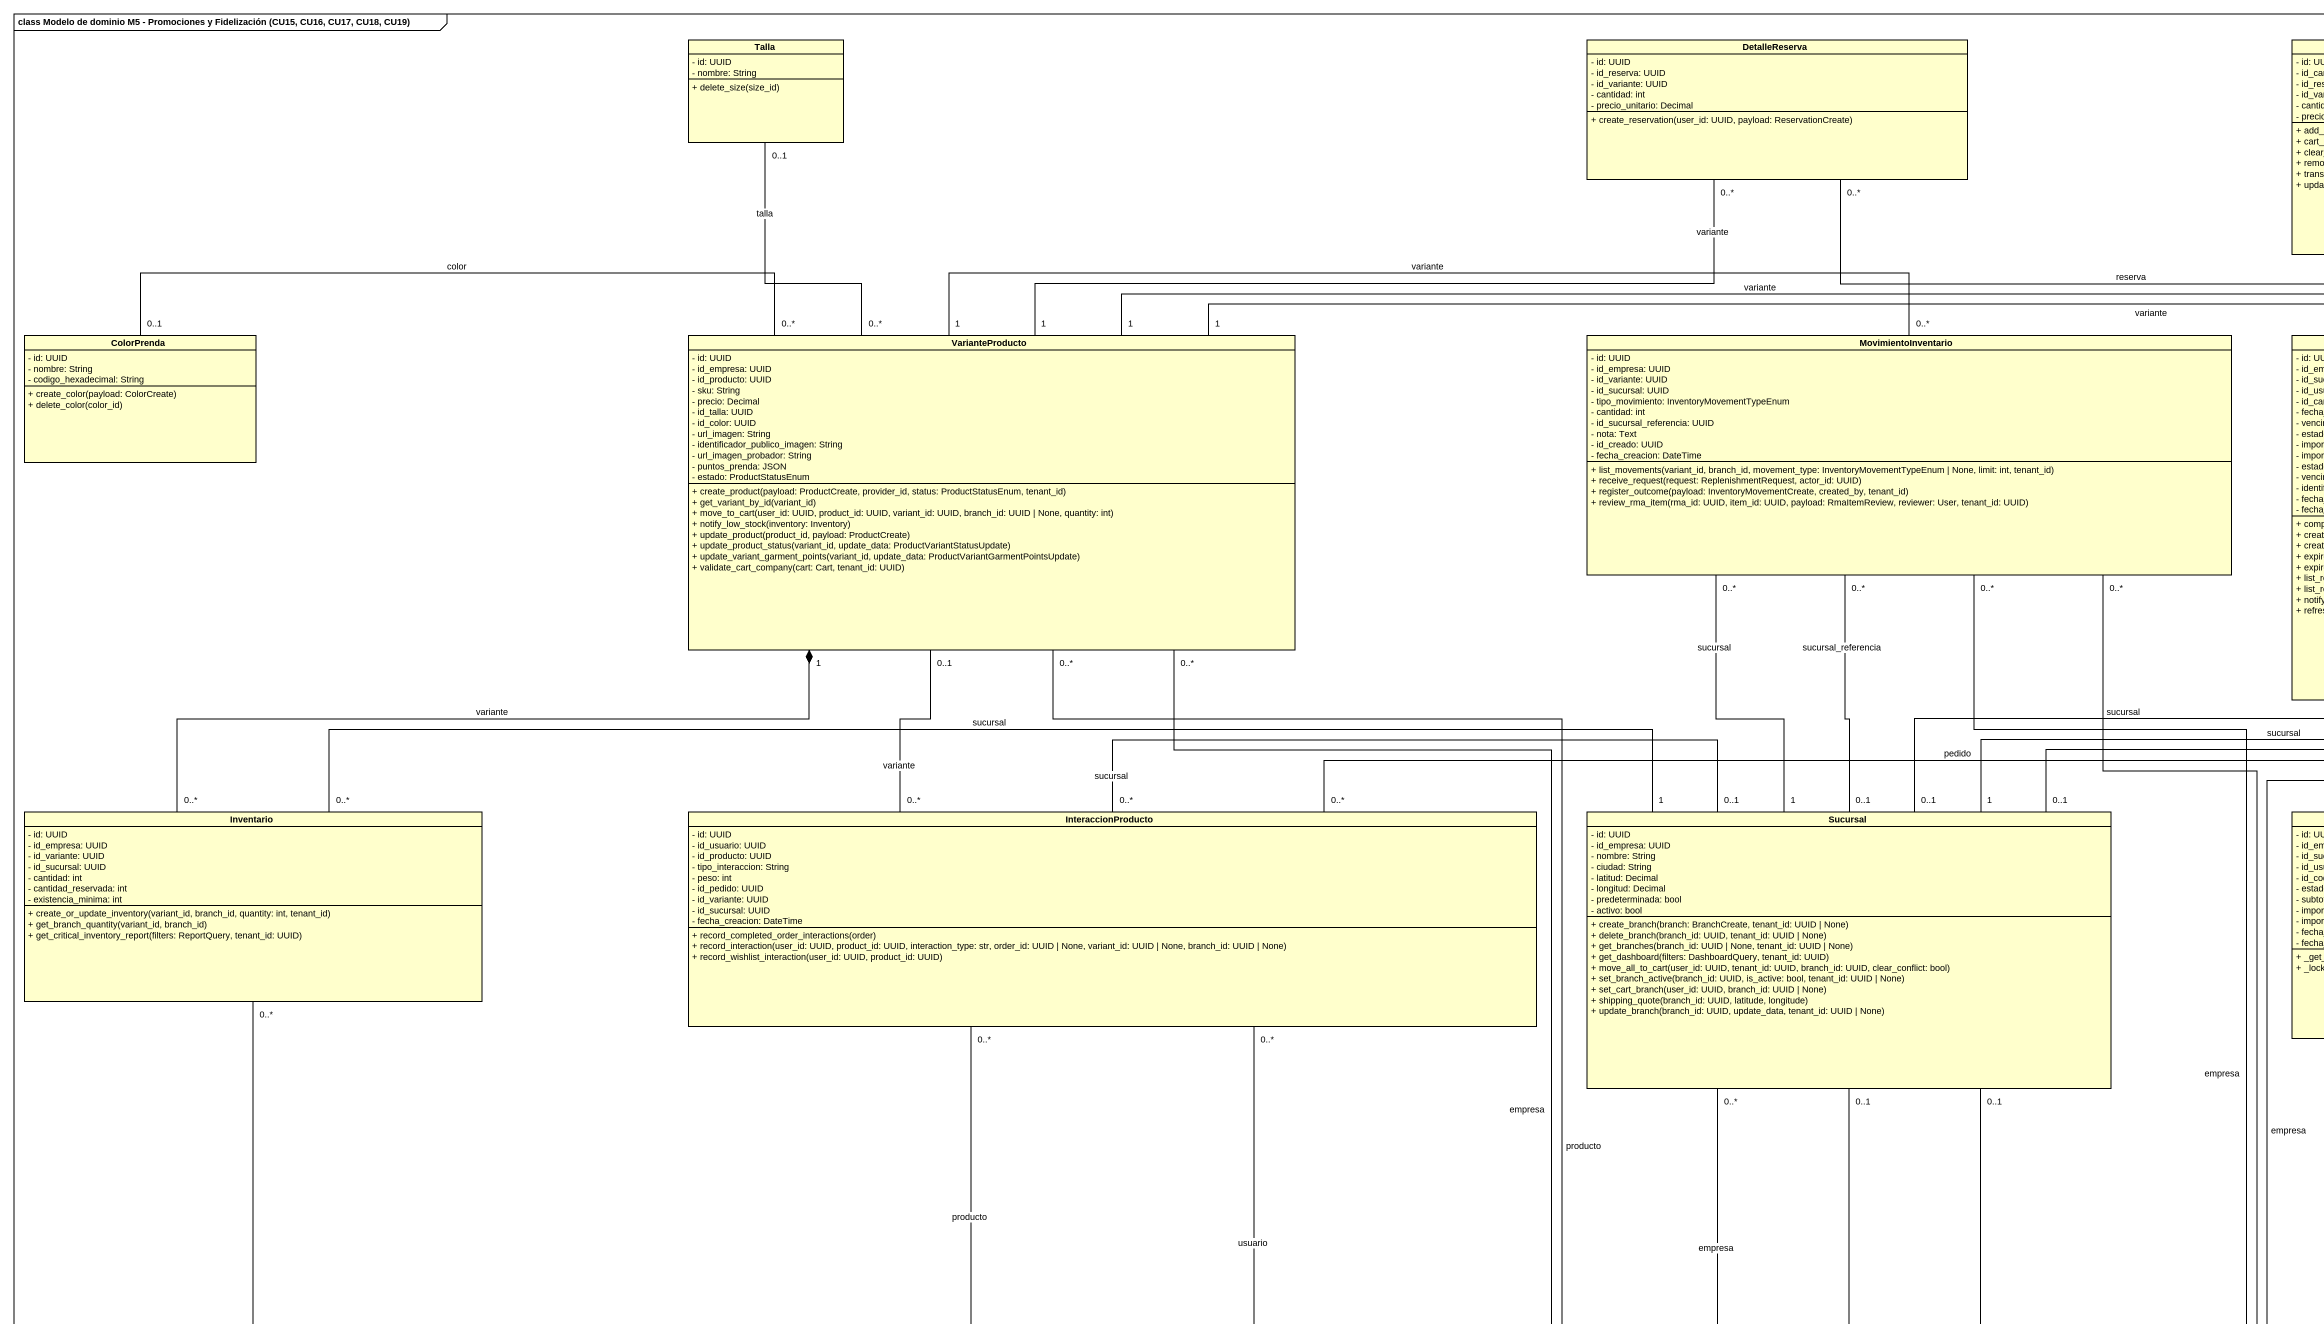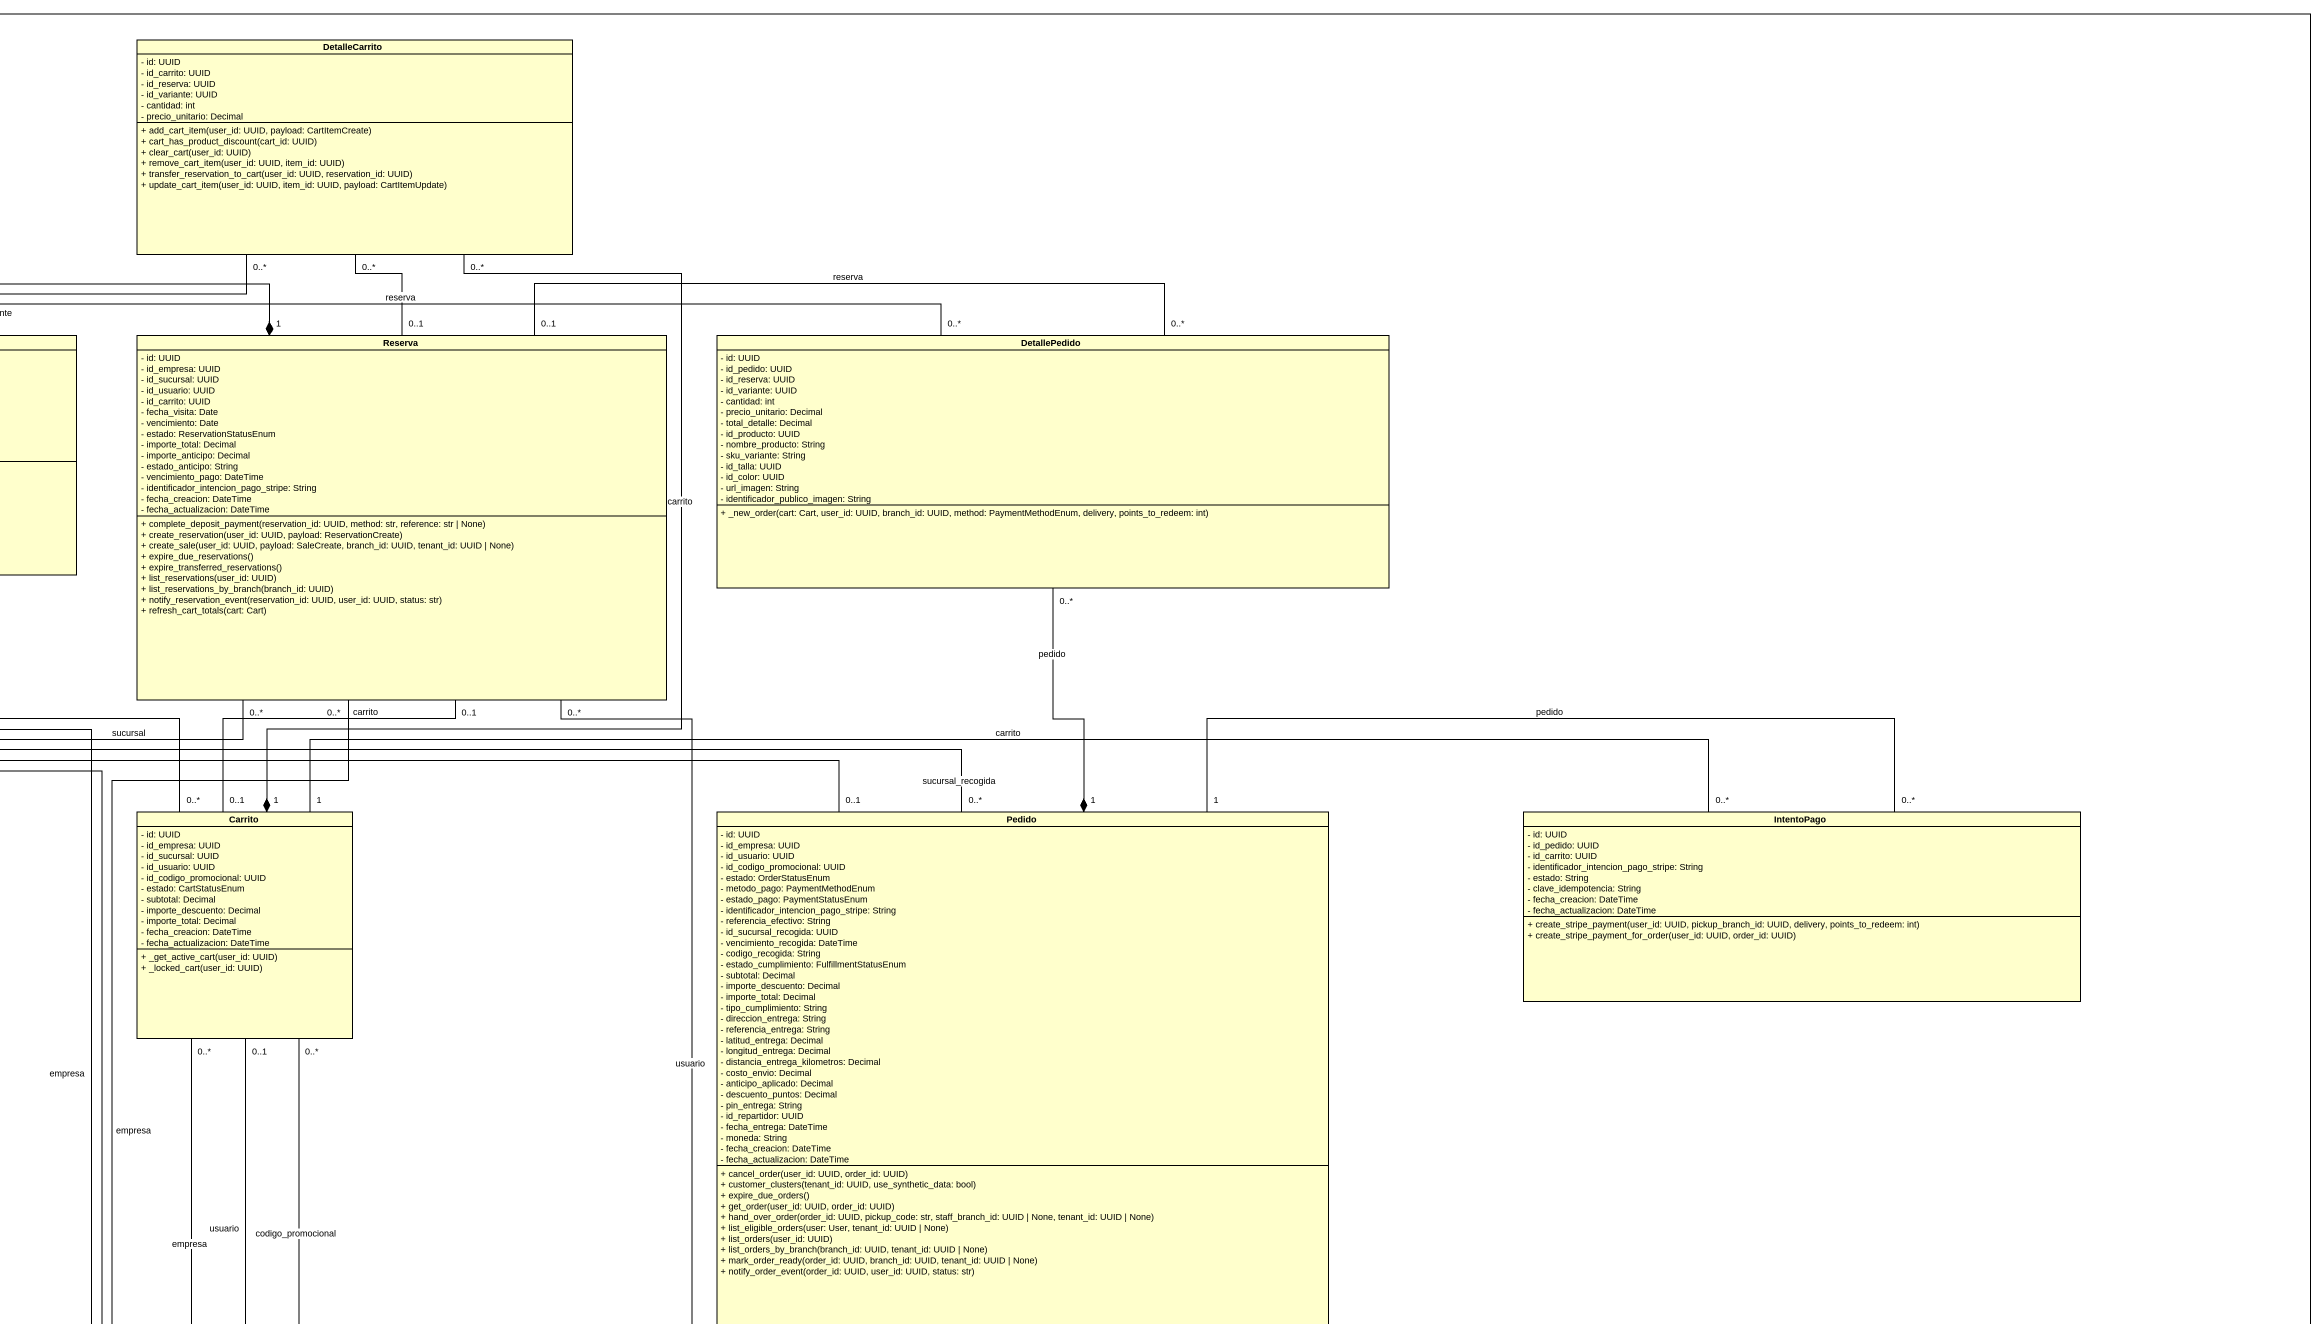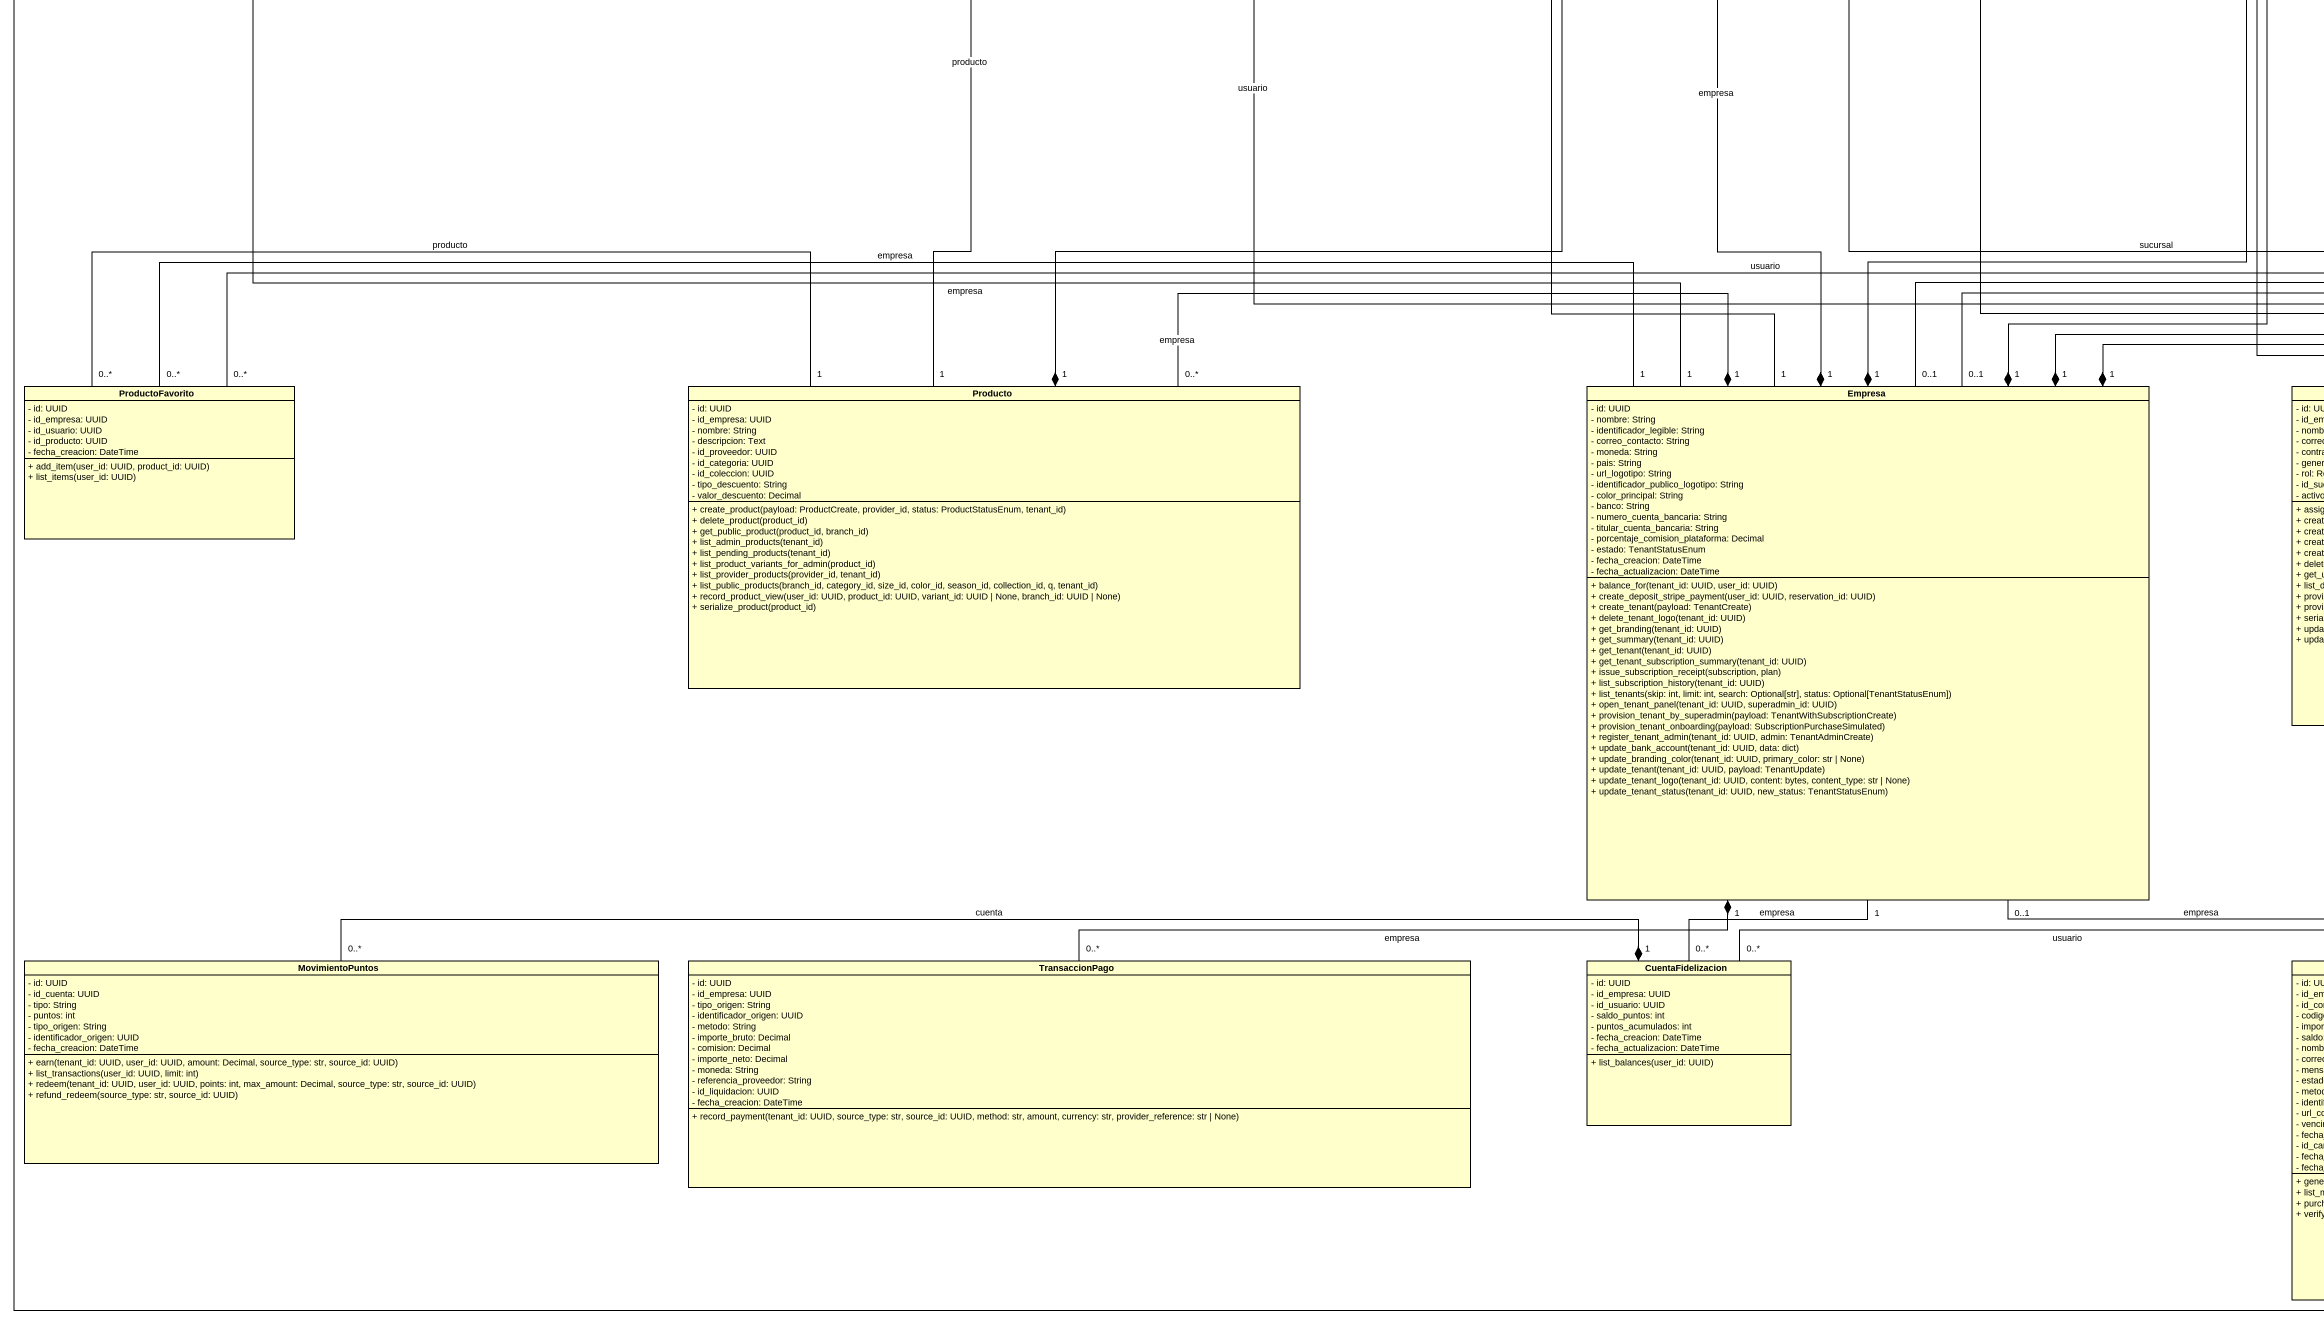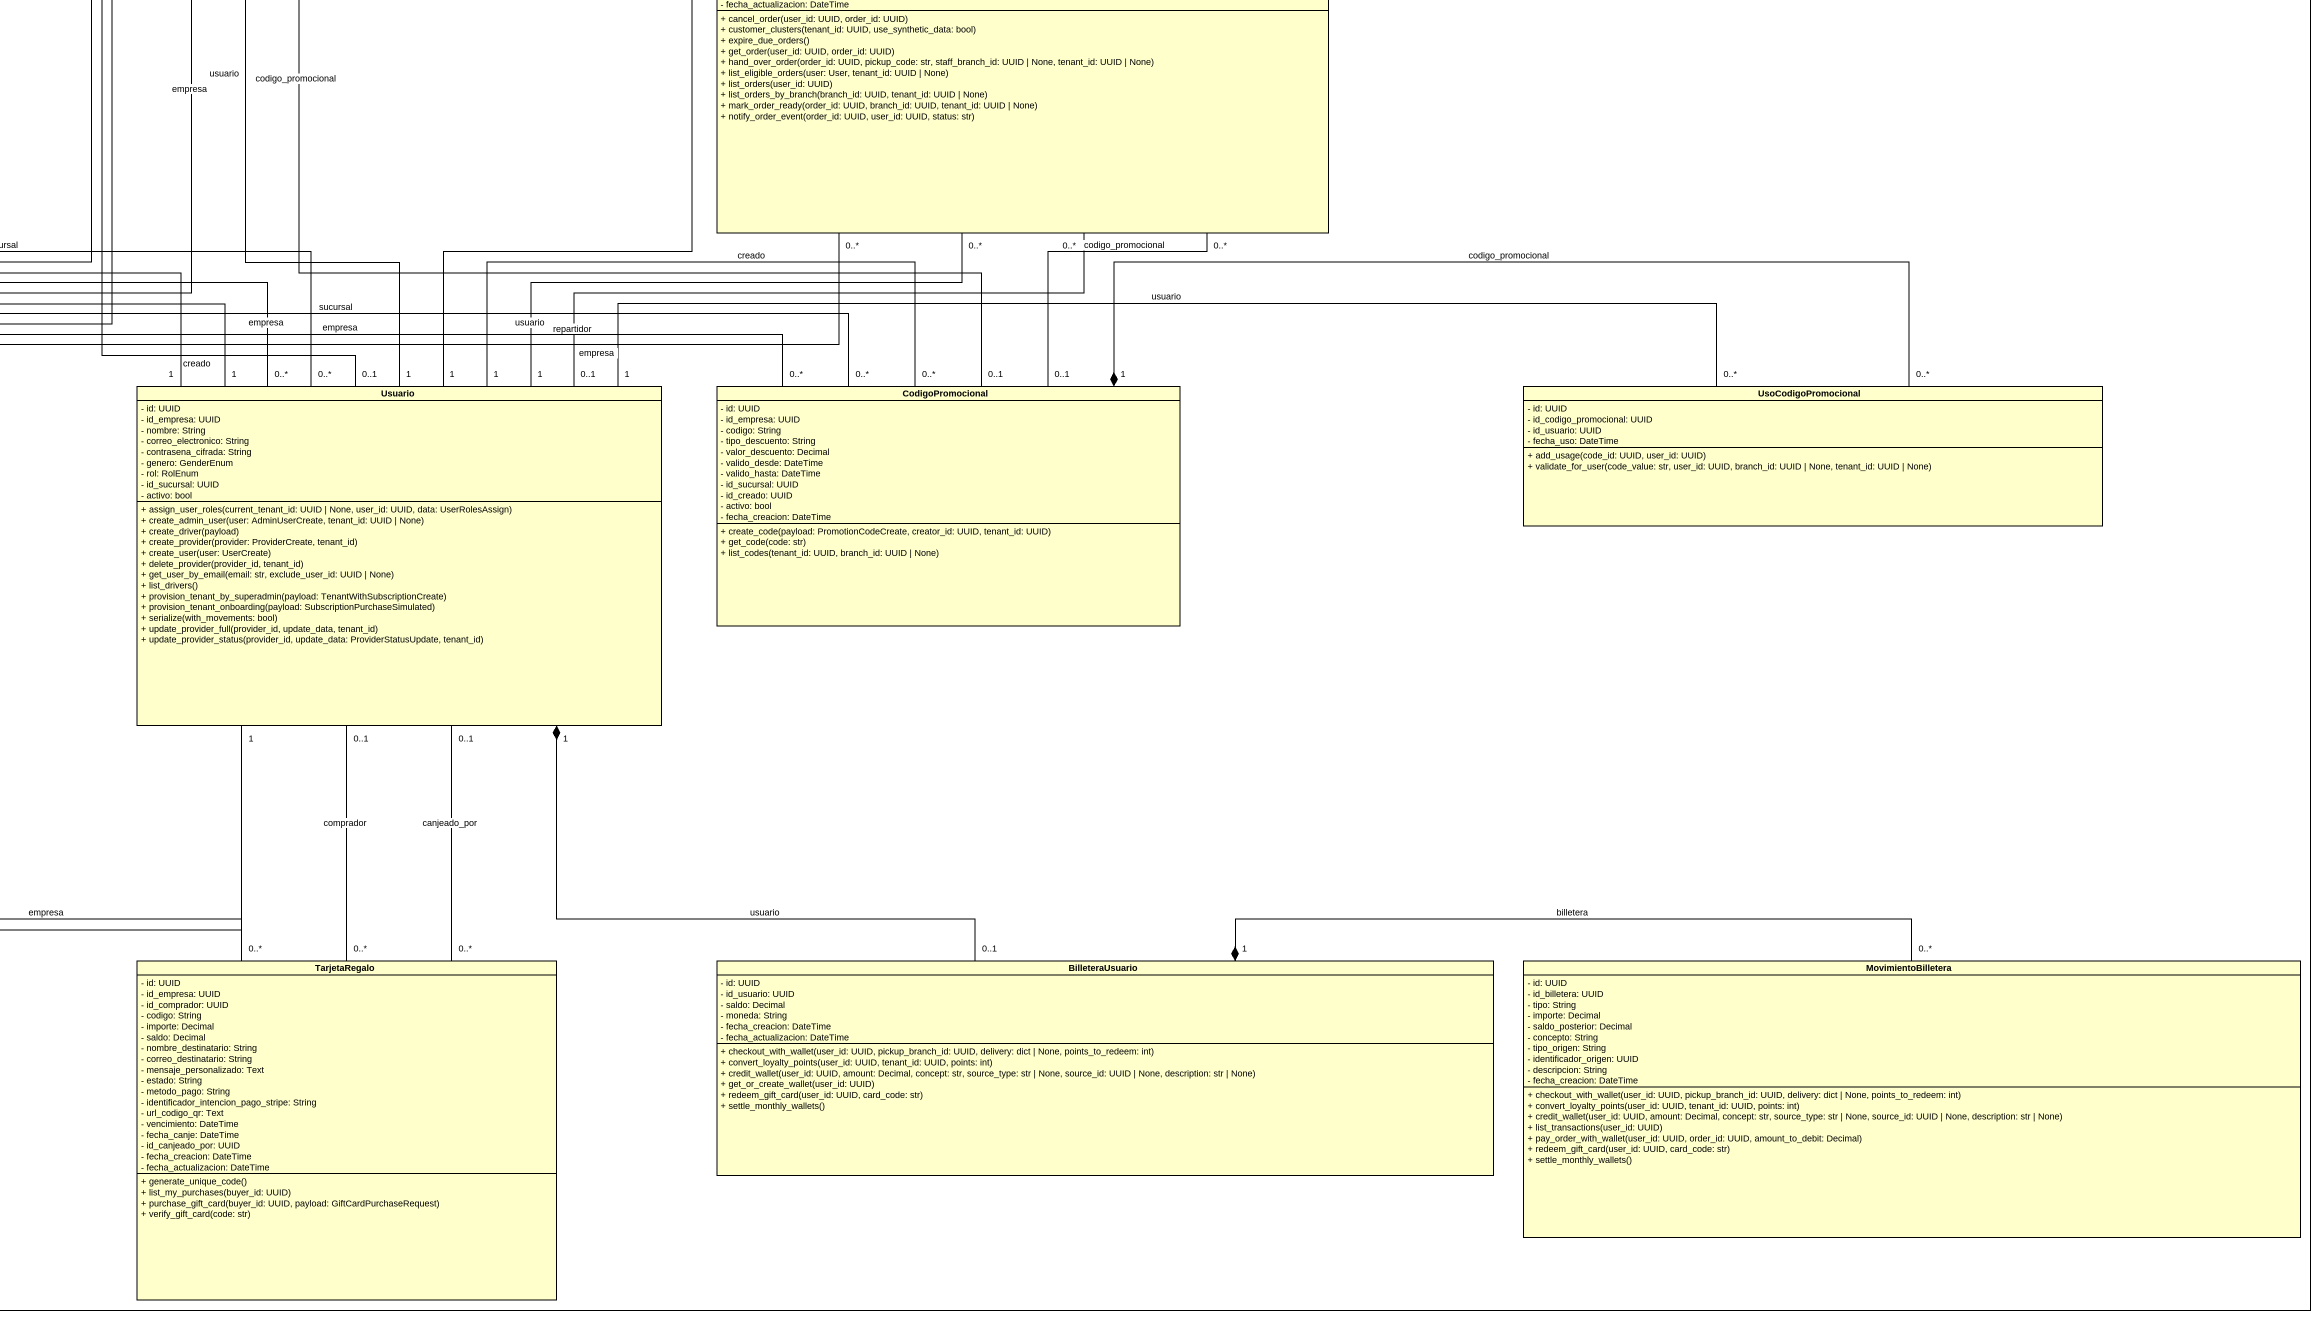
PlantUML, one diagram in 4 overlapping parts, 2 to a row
@startuml
mainframe class Modelo de dominio M5 - Promociones y Fidelización (CU15, CU16, CU17, CU18, CU19)
hide circle
hide empty members
skinparam classAttributeIconSize 0
class Talla {
  - id: UUID
  - nombre: String
  + delete_size(size_id)
}
class DetalleReserva {
  - id: UUID
  - id_reserva: UUID
  - id_variante: UUID
  - cantidad: int
  - precio_unitario: Decimal
  + create_reservation(user_id: UUID, payload: ReservationCreate)
}
class DetalleCarrito {
  - id: UUID
  - id_carrito: UUID
  - id_reserva: UUID
  - id_variante: UUID
  - cantidad: int
  - precio_unitario: Decimal
  + add_cart_item(user_id: UUID, payload: CartItemCreate)
  + cart_has_product_discount(cart_id: UUID)
  + clear_cart(user_id: UUID)
  + remove_cart_item(user_id: UUID, item_id: UUID)
  + transfer_reservation_to_cart(user_id: UUID, reservation_id: UUID)
  + update_cart_item(user_id: UUID, item_id: UUID, payload: CartItemUpdate)
}
class ColorPrenda {
  - id: UUID
  - nombre: String
  - codigo_hexadecimal: String
  + create_color(payload: ColorCreate)
  + delete_color(color_id)
}
class VarianteProducto {
  - id: UUID
  - id_empresa: UUID
  - id_producto: UUID
  - sku: String
  - precio: Decimal
  - id_talla: UUID
  - id_color: UUID
  - url_imagen: String
  - identificador_publico_imagen: String
  - url_imagen_probador: String
  - puntos_prenda: JSON
  - estado: ProductStatusEnum
  + create_product(payload: ProductCreate, provider_id, status: ProductStatusEnum, tenant_id)
  + get_variant_by_id(variant_id)
  + move_to_cart(user_id: UUID, product_id: UUID, variant_id: UUID, branch_id: UUID | None, quantity: int)
  + notify_low_stock(inventory: Inventory)
  + update_product(product_id, payload: ProductCreate)
  + update_product_status(variant_id, update_data: ProductVariantStatusUpdate)
  + update_variant_garment_points(variant_id, update_data: ProductVariantGarmentPointsUpdate)
  + validate_cart_company(cart: Cart, tenant_id: UUID)
}
class MovimientoInventario {
  - id: UUID
  - id_empresa: UUID
  - id_variante: UUID
  - id_sucursal: UUID
  - tipo_movimiento: InventoryMovementTypeEnum
  - cantidad: int
  - id_sucursal_referencia: UUID
  - nota: Text
  - id_creado: UUID
  - fecha_creacion: DateTime
  + list_movements(variant_id, branch_id, movement_type: InventoryMovementTypeEnum | None, limit: int, tenant_id)
  + receive_request(request: ReplenishmentRequest, actor_id: UUID)
  + register_outcome(payload: InventoryMovementCreate, created_by, tenant_id)
  + review_rma_item(rma_id: UUID, item_id: UUID, payload: RmaItemReview, reviewer: User, tenant_id: UUID)
}
class Reserva {
  - id: UUID
  - id_empresa: UUID
  - id_sucursal: UUID
  - id_usuario: UUID
  - id_carrito: UUID
  - fecha_visita: Date
  - vencimiento: Date
  - estado: ReservationStatusEnum
  - importe_total: Decimal
  - importe_anticipo: Decimal
  - estado_anticipo: String
  - vencimiento_pago: DateTime
  - identificador_intencion_pago_stripe: String
  - fecha_creacion: DateTime
  - fecha_actualizacion: DateTime
  + complete_deposit_payment(reservation_id: UUID, method: str, reference: str | None)
  + create_reservation(user_id: UUID, payload: ReservationCreate)
  + create_sale(user_id: UUID, payload: SaleCreate, branch_id: UUID, tenant_id: UUID | None)
  + expire_due_reservations()
  + expire_transferred_reservations()
  + list_reservations(user_id: UUID)
  + list_reservations_by_branch(branch_id: UUID)
  + notify_reservation_event(reservation_id: UUID, user_id: UUID, status: str)
  + refresh_cart_totals(cart: Cart)
}
class DetallePedido {
  - id: UUID
  - id_pedido: UUID
  - id_reserva: UUID
  - id_variante: UUID
  - cantidad: int
  - precio_unitario: Decimal
  - total_detalle: Decimal
  - id_producto: UUID
  - nombre_producto: String
  - sku_variante: String
  - id_talla: UUID
  - id_color: UUID
  - url_imagen: String
  - identificador_publico_imagen: String
  + _new_order(cart: Cart, user_id: UUID, branch_id: UUID, method: PaymentMethodEnum, delivery, points_to_redeem: int)
}
class Inventario {
  - id: UUID
  - id_empresa: UUID
  - id_variante: UUID
  - id_sucursal: UUID
  - cantidad: int
  - cantidad_reservada: int
  - existencia_minima: int
  + create_or_update_inventory(variant_id, branch_id, quantity: int, tenant_id)
  + get_branch_quantity(variant_id, branch_id)
  + get_critical_inventory_report(filters: ReportQuery, tenant_id: UUID)
}
class InteraccionProducto {
  - id: UUID
  - id_usuario: UUID
  - id_producto: UUID
  - tipo_interaccion: String
  - peso: int
  - id_pedido: UUID
  - id_variante: UUID
  - id_sucursal: UUID
  - fecha_creacion: DateTime
  + record_completed_order_interactions(order)
  + record_interaction(user_id: UUID, product_id: UUID, interaction_type: str, order_id: UUID | None, variant_id: UUID | None, branch_id: UUID | None)
  + record_wishlist_interaction(user_id: UUID, product_id: UUID)
}
class Sucursal {
  - id: UUID
  - id_empresa: UUID
  - nombre: String
  - ciudad: String
  - latitud: Decimal
  - longitud: Decimal
  - predeterminada: bool
  - activo: bool
  + create_branch(branch: BranchCreate, tenant_id: UUID | None)
  + delete_branch(branch_id: UUID, tenant_id: UUID | None)
  + get_branches(branch_id: UUID | None, tenant_id: UUID | None)
  + get_dashboard(filters: DashboardQuery, tenant_id: UUID)
  + move_all_to_cart(user_id: UUID, tenant_id: UUID, branch_id: UUID, clear_conflict: bool)
  + set_branch_active(branch_id: UUID, is_active: bool, tenant_id: UUID | None)
  + set_cart_branch(user_id: UUID, branch_id: UUID | None)
  + shipping_quote(branch_id: UUID, latitude, longitude)
  + update_branch(branch_id: UUID, update_data, tenant_id: UUID | None)
}
class Carrito {
  - id: UUID
  - id_empresa: UUID
  - id_sucursal: UUID
  - id_usuario: UUID
  - id_codigo_promocional: UUID
  - estado: CartStatusEnum
  - subtotal: Decimal
  - importe_descuento: Decimal
  - importe_total: Decimal
  - fecha_creacion: DateTime
  - fecha_actualizacion: DateTime
  + _get_active_cart(user_id: UUID)
  + _locked_cart(user_id: UUID)
}
class Pedido {
  - id: UUID
  - id_empresa: UUID
  - id_usuario: UUID
  - id_codigo_promocional: UUID
  - estado: OrderStatusEnum
  - metodo_pago: PaymentMethodEnum
  - estado_pago: PaymentStatusEnum
  - identificador_intencion_pago_stripe: String
  - referencia_efectivo: String
  - id_sucursal_recogida: UUID
  - vencimiento_recogida: DateTime
  - codigo_recogida: String
  - estado_cumplimiento: FulfillmentStatusEnum
  - subtotal: Decimal
  - importe_descuento: Decimal
  - importe_total: Decimal
  - tipo_cumplimiento: String
  - direccion_entrega: String
  - referencia_entrega: String
  - latitud_entrega: Decimal
  - longitud_entrega: Decimal
  - distancia_entrega_kilometros: Decimal
  - costo_envio: Decimal
  - anticipo_aplicado: Decimal
  - descuento_puntos: Decimal
  - pin_entrega: String
  - id_repartidor: UUID
  - fecha_entrega: DateTime
  - moneda: String
  - fecha_creacion: DateTime
  - fecha_actualizacion: DateTime
  + cancel_order(user_id: UUID, order_id: UUID)
  + customer_clusters(tenant_id: UUID, use_synthetic_data: bool)
  + expire_due_orders()
  + get_order(user_id: UUID, order_id: UUID)
  + hand_over_order(order_id: UUID, pickup_code: str, staff_branch_id: UUID | None, tenant_id: UUID | None)
  + list_eligible_orders(user: User, tenant_id: UUID | None)
  + list_orders(user_id: UUID)
  + list_orders_by_branch(branch_id: UUID, tenant_id: UUID | None)
  + mark_order_ready(order_id: UUID, branch_id: UUID, tenant_id: UUID | None)
  + notify_order_event(order_id: UUID, user_id: UUID, status: str)
}
class IntentoPago {
  - id: UUID
  - id_pedido: UUID
  - id_carrito: UUID
  - identificador_intencion_pago_stripe: String
  - estado: String
  - clave_idempotencia: String
  - fecha_creacion: DateTime
  - fecha_actualizacion: DateTime
  + create_stripe_payment(user_id: UUID, pickup_branch_id: UUID, delivery, points_to_redeem: int)
  + create_stripe_payment_for_order(user_id: UUID, order_id: UUID)
}
class ProductoFavorito {
  - id: UUID
  - id_empresa: UUID
  - id_usuario: UUID
  - id_producto: UUID
  - fecha_creacion: DateTime
  + add_item(user_id: UUID, product_id: UUID)
  + list_items(user_id: UUID)
}
class Producto {
  - id: UUID
  - id_empresa: UUID
  - nombre: String
  - descripcion: Text
  - id_proveedor: UUID
  - id_categoria: UUID
  - id_coleccion: UUID
  - tipo_descuento: String
  - valor_descuento: Decimal
  + create_product(payload: ProductCreate, provider_id, status: ProductStatusEnum, tenant_id)
  + delete_product(product_id)
  + get_public_product(product_id, branch_id)
  + list_admin_products(tenant_id)
  + list_pending_products(tenant_id)
  + list_product_variants_for_admin(product_id)
  + list_provider_products(provider_id, tenant_id)
  + list_public_products(branch_id, category_id, size_id, color_id, season_id, collection_id, q, tenant_id)
  + record_product_view(user_id: UUID, product_id: UUID, variant_id: UUID | None, branch_id: UUID | None)
  + serialize_product(product_id)
}
class Empresa {
  - id: UUID
  - nombre: String
  - identificador_legible: String
  - correo_contacto: String
  - moneda: String
  - pais: String
  - url_logotipo: String
  - identificador_publico_logotipo: String
  - color_principal: String
  - banco: String
  - numero_cuenta_bancaria: String
  - titular_cuenta_bancaria: String
  - porcentaje_comision_plataforma: Decimal
  - estado: TenantStatusEnum
  - fecha_creacion: DateTime
  - fecha_actualizacion: DateTime
  + balance_for(tenant_id: UUID, user_id: UUID)
  + create_deposit_stripe_payment(user_id: UUID, reservation_id: UUID)
  + create_tenant(payload: TenantCreate)
  + delete_tenant_logo(tenant_id: UUID)
  + get_branding(tenant_id: UUID)
  + get_summary(tenant_id: UUID)
  + get_tenant(tenant_id: UUID)
  + get_tenant_subscription_summary(tenant_id: UUID)
  + issue_subscription_receipt(subscription, plan)
  + list_subscription_history(tenant_id: UUID)
  + list_tenants(skip: int, limit: int, search: Optional[str], status: Optional[TenantStatusEnum])
  + open_tenant_panel(tenant_id: UUID, superadmin_id: UUID)
  + provision_tenant_by_superadmin(payload: TenantWithSubscriptionCreate)
  + provision_tenant_onboarding(payload: SubscriptionPurchaseSimulated)
  + register_tenant_admin(tenant_id: UUID, admin: TenantAdminCreate)
  + update_bank_account(tenant_id: UUID, data: dict)
  + update_branding_color(tenant_id: UUID, primary_color: str | None)
  + update_tenant(tenant_id: UUID, payload: TenantUpdate)
  + update_tenant_logo(tenant_id: UUID, content: bytes, content_type: str | None)
  + update_tenant_status(tenant_id: UUID, new_status: TenantStatusEnum)
}
class Usuario {
  - id: UUID
  - id_empresa: UUID
  - nombre: String
  - correo_electronico: String
  - contrasena_cifrada: String
  - genero: GenderEnum
  - rol: RolEnum
  - id_sucursal: UUID
  - activo: bool
  + assign_user_roles(current_tenant_id: UUID | None, user_id: UUID, data: UserRolesAssign)
  + create_admin_user(user: AdminUserCreate, tenant_id: UUID | None)
  + create_driver(payload)
  + create_provider(provider: ProviderCreate, tenant_id)
  + create_user(user: UserCreate)
  + delete_provider(provider_id, tenant_id)
  + get_user_by_email(email: str, exclude_user_id: UUID | None)
  + list_drivers()
  + provision_tenant_by_superadmin(payload: TenantWithSubscriptionCreate)
  + provision_tenant_onboarding(payload: SubscriptionPurchaseSimulated)
  + serialize(with_movements: bool)
  + update_provider_full(provider_id, update_data, tenant_id)
  + update_provider_status(provider_id, update_data: ProviderStatusUpdate, tenant_id)
}
class CodigoPromocional {
  - id: UUID
  - id_empresa: UUID
  - codigo: String
  - tipo_descuento: String
  - valor_descuento: Decimal
  - valido_desde: DateTime
  - valido_hasta: DateTime
  - id_sucursal: UUID
  - id_creado: UUID
  - activo: bool
  - fecha_creacion: DateTime
  + create_code(payload: PromotionCodeCreate, creator_id: UUID, tenant_id: UUID)
  + get_code(code: str)
  + list_codes(tenant_id: UUID, branch_id: UUID | None)
}
class UsoCodigoPromocional {
  - id: UUID
  - id_codigo_promocional: UUID
  - id_usuario: UUID
  - fecha_uso: DateTime
  + add_usage(code_id: UUID, user_id: UUID)
  + validate_for_user(code_value: str, user_id: UUID, branch_id: UUID | None, tenant_id: UUID | None)
}
class MovimientoPuntos {
  - id: UUID
  - id_cuenta: UUID
  - tipo: String
  - puntos: int
  - tipo_origen: String
  - identificador_origen: UUID
  - fecha_creacion: DateTime
  + earn(tenant_id: UUID, user_id: UUID, amount: Decimal, source_type: str, source_id: UUID)
  + list_transactions(user_id: UUID, limit: int)
  + redeem(tenant_id: UUID, user_id: UUID, points: int, max_amount: Decimal, source_type: str, source_id: UUID)
  + refund_redeem(source_type: str, source_id: UUID)
}
class TransaccionPago {
  - id: UUID
  - id_empresa: UUID
  - tipo_origen: String
  - identificador_origen: UUID
  - metodo: String
  - importe_bruto: Decimal
  - comision: Decimal
  - importe_neto: Decimal
  - moneda: String
  - referencia_proveedor: String
  - id_liquidacion: UUID
  - fecha_creacion: DateTime
  + record_payment(tenant_id: UUID, source_type: str, source_id: UUID, method: str, amount, currency: str, provider_reference: str | None)
}
class CuentaFidelizacion {
  - id: UUID
  - id_empresa: UUID
  - id_usuario: UUID
  - saldo_puntos: int
  - puntos_acumulados: int
  - fecha_creacion: DateTime
  - fecha_actualizacion: DateTime
  + list_balances(user_id: UUID)
}
class TarjetaRegalo {
  - id: UUID
  - id_empresa: UUID
  - id_comprador: UUID
  - codigo: String
  - importe: Decimal
  - saldo: Decimal
  - nombre_destinatario: String
  - correo_destinatario: String
  - mensaje_personalizado: Text
  - estado: String
  - metodo_pago: String
  - identificador_intencion_pago_stripe: String
  - url_codigo_qr: Text
  - vencimiento: DateTime
  - fecha_canje: DateTime
  - id_canjeado_por: UUID
  - fecha_creacion: DateTime
  - fecha_actualizacion: DateTime
  + generate_unique_code()
  + list_my_purchases(buyer_id: UUID)
  + purchase_gift_card(buyer_id: UUID, payload: GiftCardPurchaseRequest)
  + verify_gift_card(code: str)
}
class BilleteraUsuario {
  - id: UUID
  - id_usuario: UUID
  - saldo: Decimal
  - moneda: String
  - fecha_creacion: DateTime
  - fecha_actualizacion: DateTime
  + checkout_with_wallet(user_id: UUID, pickup_branch_id: UUID, delivery: dict | None, points_to_redeem: int)
  + convert_loyalty_points(user_id: UUID, tenant_id: UUID, points: int)
  + credit_wallet(user_id: UUID, amount: Decimal, concept: str, source_type: str | None, source_id: UUID | None, description: str | None)
  + get_or_create_wallet(user_id: UUID)
  + redeem_gift_card(user_id: UUID, card_code: str)
  + settle_monthly_wallets()
}
class MovimientoBilletera {
  - id: UUID
  - id_billetera: UUID
  - tipo: String
  - importe: Decimal
  - saldo_posterior: Decimal
  - concepto: String
  - tipo_origen: String
  - identificador_origen: UUID
  - descripcion: String
  - fecha_creacion: DateTime
  + checkout_with_wallet(user_id: UUID, pickup_branch_id: UUID, delivery: dict | None, points_to_redeem: int)
  + convert_loyalty_points(user_id: UUID, tenant_id: UUID, points: int)
  + credit_wallet(user_id: UUID, amount: Decimal, concept: str, source_type: str | None, source_id: UUID | None, description: str | None)
  + list_transactions(user_id: UUID)
  + pay_order_with_wallet(user_id: UUID, order_id: UUID, amount_to_debit: Decimal)
  + redeem_gift_card(user_id: UUID, card_code: str)
  + settle_monthly_wallets()
}
DetalleReserva "0..*" -left- "1" VarianteProducto : variante
DetalleReserva "0..*" -right-* "1" Reserva : reserva
DetalleCarrito "0..*" -left- "1" VarianteProducto : variante
DetalleCarrito "0..*" -- "0..1" Reserva : reserva
DetalleCarrito "0..*" --* "1" Carrito : carrito
VarianteProducto "0..*" -up- "0..1" Talla : talla
VarianteProducto "0..*" -left- "0..1" ColorPrenda : color
VarianteProducto "0..*" --* "1" Producto : producto
VarianteProducto "0..*" -- "1" Empresa : empresa
MovimientoInventario "0..*" -left- "1" VarianteProducto : variante
MovimientoInventario "0..*" -- "1" Sucursal : sucursal
MovimientoInventario "0..*" -- "0..1" Sucursal : sucursal_referencia
MovimientoInventario "0..*" --* "1" Empresa : empresa
MovimientoInventario "0..*" -- "0..1" Usuario : creado
Reserva "0..*" -- "1" Sucursal : sucursal
Reserva "0..1" -- "0..1" Carrito : carrito
Reserva "0..*" --* "1" Empresa : empresa
Reserva "0..*" -- "1" Usuario : usuario
DetallePedido "0..*" -left- "1" VarianteProducto : variante
DetallePedido "0..*" -left- "0..1" Reserva : reserva
DetallePedido "0..*" --* "1" Pedido : pedido
Inventario "0..*" -right-* "1" VarianteProducto : variante
Inventario "0..*" -right- "1" Sucursal : sucursal
Inventario "0..*" -right- "1" Empresa : empresa
InteraccionProducto "0..*" -up- "0..1" VarianteProducto : variante
InteraccionProducto "0..*" -right- "0..1" Sucursal : sucursal
InteraccionProducto "0..*" -right- "0..1" Pedido : pedido
InteraccionProducto "0..*" -- "1" Producto : producto
InteraccionProducto "0..*" -right- "1" Usuario : usuario
Sucursal "0..*" --* "1" Empresa : empresa
Carrito "0..*" -left- "0..1" Sucursal : sucursal
Carrito "0..*" -- "0..1" Empresa : empresa
Carrito "0..1" -- "1" Usuario : usuario
Carrito "0..*" -- "0..1" CodigoPromocional : codigo_promocional
Pedido "0..*" -left- "0..1" Sucursal : sucursal_recogida
Pedido "0..*" -left-* "1" Empresa : empresa
Pedido "0..*" -- "0..1" Usuario : repartidor
Pedido "0..*" -- "1" Usuario : usuario
Pedido "0..*" -- "0..1" CodigoPromocional : codigo_promocional
IntentoPago "0..*" -left- "1" Carrito : carrito
IntentoPago "0..*" -left- "1" Pedido : pedido
ProductoFavorito "0..*" -right- "1" Producto : producto
ProductoFavorito "0..*" -right- "1" Empresa : empresa
ProductoFavorito "0..*" -right- "1" Usuario : usuario
Producto "0..*" -right-* "1" Empresa : empresa
Usuario "0..*" -up- "0..1" Sucursal : sucursal
Usuario "0..*" -left- "0..1" Empresa : empresa
CodigoPromocional "0..*" -left- "0..1" Sucursal : sucursal
CodigoPromocional "0..*" -left-* "1" Empresa : empresa
CodigoPromocional "0..*" -left- "1" Usuario : creado
UsoCodigoPromocional "0..*" -left- "1" Usuario : usuario
UsoCodigoPromocional "0..*" -left-* "1" CodigoPromocional : codigo_promocional
MovimientoPuntos "0..*" -right-* "1" CuentaFidelizacion : cuenta
TransaccionPago "0..*" -right-* "1" Empresa : empresa
CuentaFidelizacion "0..*" -up- "1" Empresa : empresa
CuentaFidelizacion "0..*" -right- "1" Usuario : usuario
TarjetaRegalo "0..*" -up- "0..1" Empresa : empresa
TarjetaRegalo "0..*" -up- "0..1" Usuario : comprador
TarjetaRegalo "0..*" -up- "0..1" Usuario : canjeado_por
BilleteraUsuario "0..1" -up-* "1" Usuario : usuario
MovimientoBilletera "0..*" -left-* "1" BilleteraUsuario : billetera
@enduml
